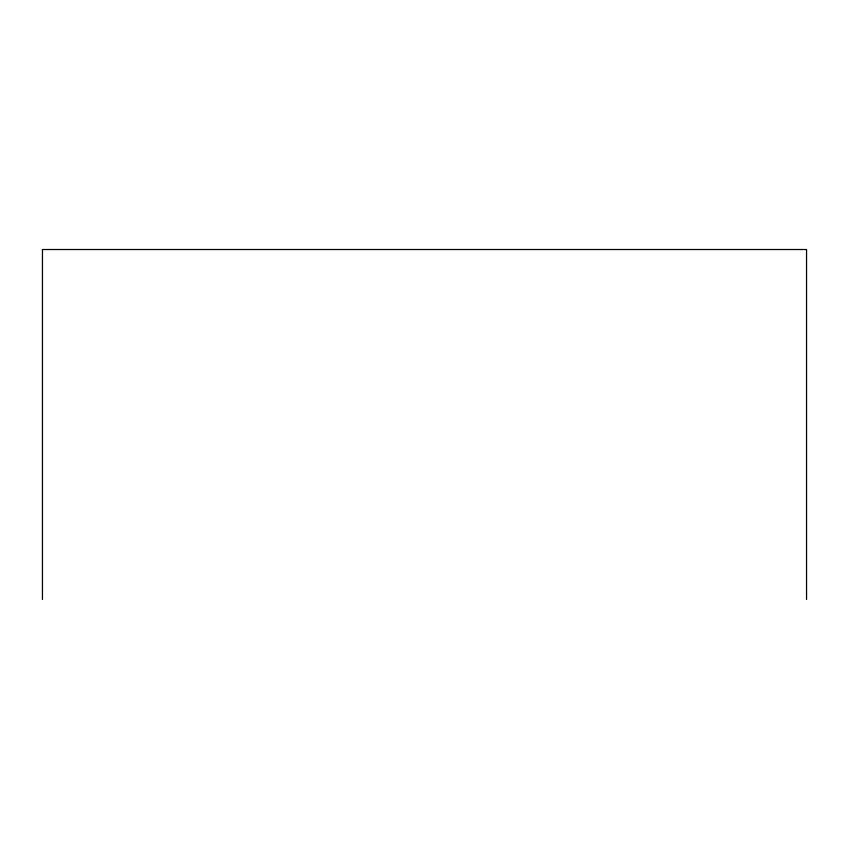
<?xml version="1.0" encoding="UTF-8"?>
<svg xmlns="http://www.w3.org/2000/svg" width="849" height="849" viewBox="0 0 849 849"><rect width="100%" height="100%" fill="white"/><g stroke="black" fill="none" stroke-linecap="round" stroke-linejoin="round"><path stroke-width="1.27" d="M806.55 599.479L806.55 249.521L42.45 249.521L42.45 599.479"/></g></svg>
